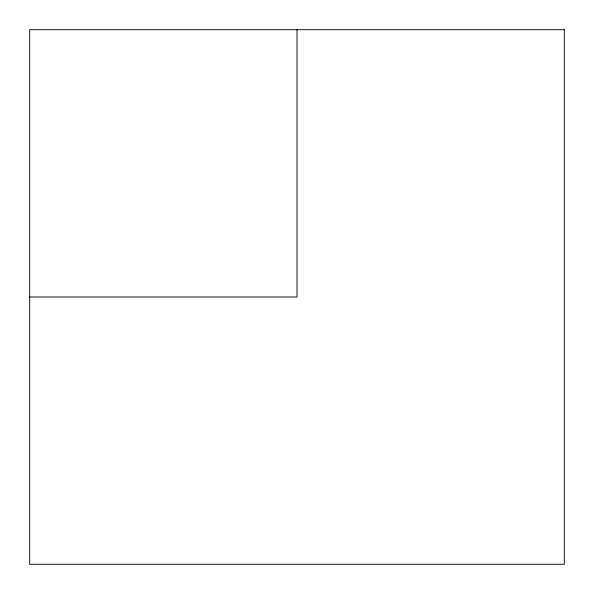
<?xml version="1.0" encoding="UTF-8"?>
<svg xmlns="http://www.w3.org/2000/svg" width="594" height="594" viewBox="0 0 594 594"><rect width="100%" height="100%" fill="white"/><g stroke="black" fill="none" stroke-linecap="round" stroke-linejoin="round"><path stroke-width="0.89" d="M29.7 297L297 297L297 29.7M564.3 29.7L29.7 29.7L29.7 564.3L564.3 564.3L564.3 29.7"/></g></svg>
